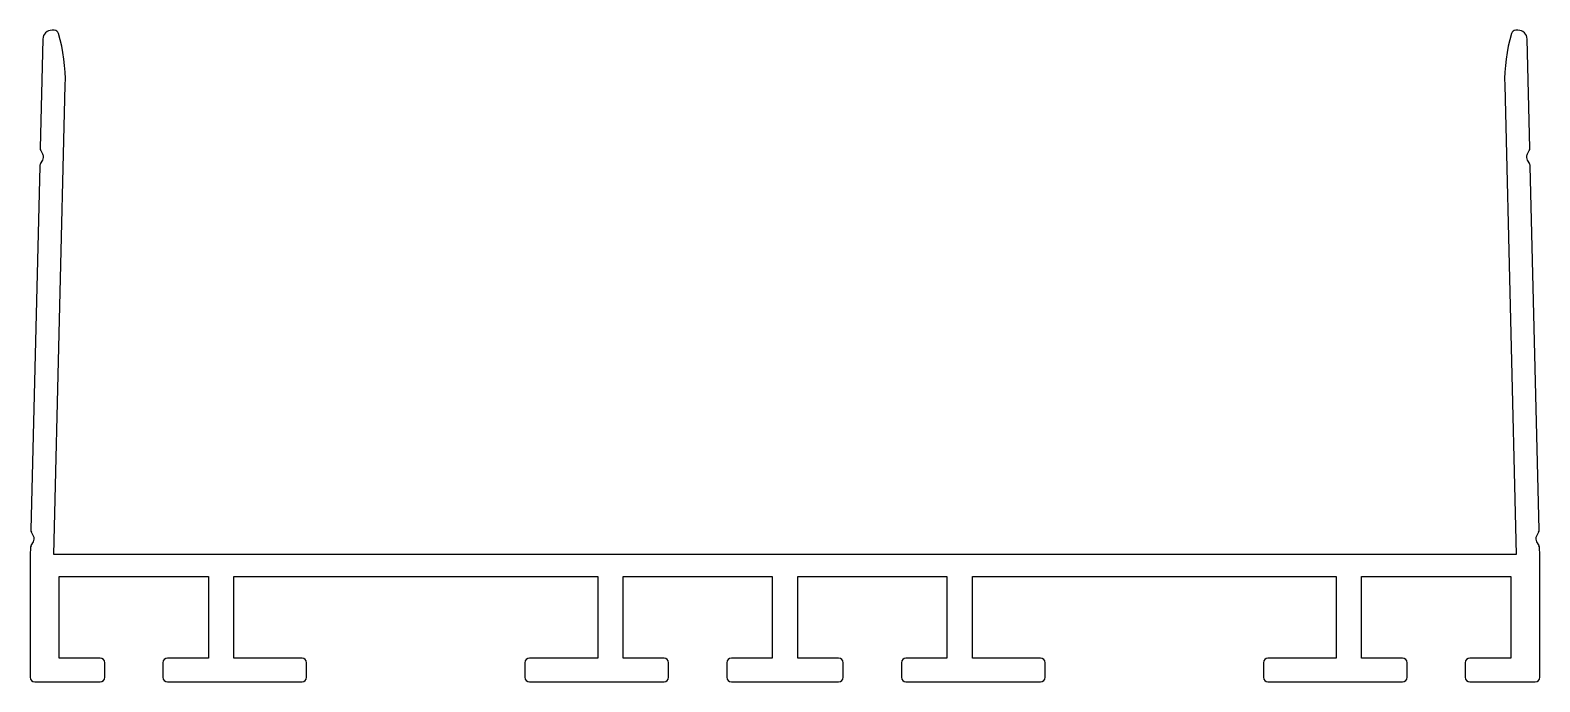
# Model space of a CAD drawing. Extents: x 1258 to 1341, y 1731.4 to 1767.3.
import ezdxf

# ---------------------------------------------------------------- set-up
doc = ezdxf.new("R2010")
doc.units = 0
doc.layers.get('0').update_dxf_attribs({"linetype": 'CONTINUOUS'})

# ---------------------------------------------------------------- blocks, each defined once
blk = doc.blocks.new('*U4')
for p, q in [((1259.292, 1767.263), (1259.173, 1767.266)), ((1339.763, 1767.266), (1339.643, 1767.263)), ((1258.661, 1766.778), (1258.514, 1760.774)), ((1340.422, 1760.774), (1340.275, 1766.778)), ((1259.268, 1738.428), (1259.899, 1764.247)), ((1339.036, 1764.247), (1339.667, 1738.428)), ((1258.544, 1760.648), (1258.665, 1760.426)), ((1340.27, 1760.426), (1340.391, 1760.648)), ((1258.49, 1759.786), (1258.001, 1739.78)), ((1258.526, 1759.91), (1258.658, 1760.126)), ((1340.278, 1760.126), (1340.409, 1759.91)), ((1340.935, 1739.78), (1340.446, 1759.786)), ((1258.013, 1738.917), (1258.145, 1739.132)), ((1258.152, 1739.432), (1258.031, 1739.654)), ((1340.904, 1739.654), (1340.783, 1739.432)), ((1340.791, 1739.132), (1340.922, 1738.917)), ((1257.977, 1738.793), (1257.968, 1738.428)), ((1257.968, 1738.428), (1257.968, 1731.678)), ((1339.667, 1738.428), (1259.268, 1738.428)), ((1340.968, 1738.428), (1340.959, 1738.793)), ((1340.968, 1731.678), (1340.968, 1738.428)), ((1259.568, 1732.728), (1259.568, 1737.228)), ((1259.568, 1737.228), (1267.768, 1737.228)), ((1267.768, 1737.228), (1267.768, 1732.728)), ((1269.168, 1732.728), (1269.168, 1737.228)), ((1269.168, 1737.228), (1289.168, 1737.228)), ((1289.168, 1737.228), (1289.168, 1732.728)), ((1290.568, 1732.728), (1290.568, 1737.228)), ((1290.568, 1737.228), (1298.768, 1737.228)), ((1298.768, 1737.228), (1298.768, 1732.728)), ((1300.168, 1732.728), (1300.168, 1737.228)), ((1300.168, 1737.228), (1308.368, 1737.228)), ((1308.368, 1737.228), (1308.368, 1732.728)), ((1309.768, 1732.728), (1309.768, 1737.228)), ((1309.768, 1737.228), (1329.768, 1737.228)), ((1329.768, 1737.228), (1329.768, 1732.728)), ((1331.168, 1732.728), (1331.168, 1737.228)), ((1331.168, 1737.228), (1339.368, 1737.228)), ((1339.368, 1737.228), (1339.368, 1732.728)), ((1261.818, 1732.728), (1259.568, 1732.728)), ((1262.068, 1731.678), (1262.068, 1732.478)), ((1265.268, 1732.478), (1265.268, 1731.678)), ((1267.768, 1732.728), (1265.518, 1732.728)), ((1272.918, 1732.728), (1269.168, 1732.728)), ((1273.168, 1731.678), (1273.168, 1732.478)), ((1285.168, 1732.478), (1285.168, 1731.678)), ((1289.168, 1732.728), (1285.418, 1732.728)), ((1292.818, 1732.728), (1290.568, 1732.728)), ((1293.068, 1731.678), (1293.068, 1732.478)), ((1296.268, 1732.478), (1296.268, 1731.678)), ((1298.768, 1732.728), (1296.518, 1732.728)), ((1302.418, 1732.728), (1300.168, 1732.728)), ((1302.668, 1731.678), (1302.668, 1732.478)), ((1305.868, 1732.478), (1305.868, 1731.678)), ((1308.368, 1732.728), (1306.118, 1732.728)), ((1313.518, 1732.728), (1309.768, 1732.728)), ((1313.768, 1731.678), (1313.768, 1732.478)), ((1325.768, 1732.478), (1325.768, 1731.678)), ((1329.768, 1732.728), (1326.018, 1732.728)), ((1333.418, 1732.728), (1331.168, 1732.728)), ((1333.668, 1731.678), (1333.668, 1732.478)), ((1336.868, 1732.478), (1336.868, 1731.678)), ((1339.368, 1732.728), (1337.118, 1732.728)), ((1258.218, 1731.428), (1261.818, 1731.428)), ((1265.518, 1731.428), (1272.918, 1731.428)), ((1285.418, 1731.428), (1292.818, 1731.428)), ((1296.518, 1731.428), (1302.418, 1731.428)), ((1306.118, 1731.428), (1313.518, 1731.428)), ((1326.018, 1731.428), (1333.418, 1731.428)), ((1337.118, 1731.428), (1340.718, 1731.428))]:
    blk.add_line(p, q)
for centre, radius, start, end in [((1259.16, 1766.766), 0.5, 88.59967, 178.6), ((1259.286, 1767.013), 0.25, 16.39159, 88.59967), ((1250.652, 1764.473), 9.25, 358.6, 16.39159), ((1348.284, 1764.473), 9.25, 163.60841, 181.4), ((1339.649, 1767.013), 0.25, 91.4003, 163.60841), ((1339.775, 1766.766), 0.5, 1.39997, 91.4003), ((1258.764, 1760.767), 0.25, 178.6, 208.59999), ((1340.172, 1760.767), 0.25, 331.39993, 1.39997), ((1258.74, 1759.78), 0.25, 148.60007, 178.6), ((1258.402, 1760.282), 0.3, 328.60007, 28.59999), ((1340.534, 1760.282), 0.3, 151.39993, 211.40074), ((1340.196, 1759.78), 0.25, 1.39998, 31.40074), ((1258.251, 1739.774), 0.25, 178.6, 208.59999), ((1340.685, 1739.774), 0.25, 331.39993, 1.39998), ((1258.227, 1738.786), 0.25, 148.60003, 178.6), ((1257.889, 1739.289), 0.3, 328.60003, 28.59999), ((1341.047, 1739.289), 0.3, 151.39993, 211.39965), ((1340.709, 1738.786), 0.25, 1.39997, 31.39965), ((1261.818, 1732.478), 0.25, 0, 90), ((1265.518, 1732.478), 0.25, 90, 180), ((1272.918, 1732.478), 0.25, 0, 90), ((1285.418, 1732.478), 0.25, 90, 180), ((1292.818, 1732.478), 0.25, 0, 90), ((1296.518, 1732.478), 0.25, 90, 180), ((1302.418, 1732.478), 0.25, 0, 90), ((1306.118, 1732.478), 0.25, 90, 180), ((1313.518, 1732.478), 0.25, 0, 90), ((1326.018, 1732.478), 0.25, 90, 180), ((1333.418, 1732.478), 0.25, 0, 90), ((1337.118, 1732.478), 0.25, 90, 180), ((1258.218, 1731.678), 0.25, 180, 270), ((1261.818, 1731.678), 0.25, 270, 0), ((1265.518, 1731.678), 0.25, 180, 270), ((1272.918, 1731.678), 0.25, 270, 0), ((1285.418, 1731.678), 0.25, 180, 270), ((1292.818, 1731.678), 0.25, 270, 0), ((1296.518, 1731.678), 0.25, 180, 270), ((1302.418, 1731.678), 0.25, 270, 0), ((1306.118, 1731.678), 0.25, 180, 270), ((1313.518, 1731.678), 0.25, 270, 0), ((1326.018, 1731.678), 0.25, 180, 270), ((1333.418, 1731.678), 0.25, 270, 0), ((1337.118, 1731.678), 0.25, 180, 270), ((1340.718, 1731.678), 0.25, 270, 0)]:
    blk.add_arc(centre, radius, start, end)

msp = doc.modelspace()

# ---------------------------------------------------------------- block references
msp.add_blockref('*U4', (0, 0))

doc.saveas('drawing.dxf')
